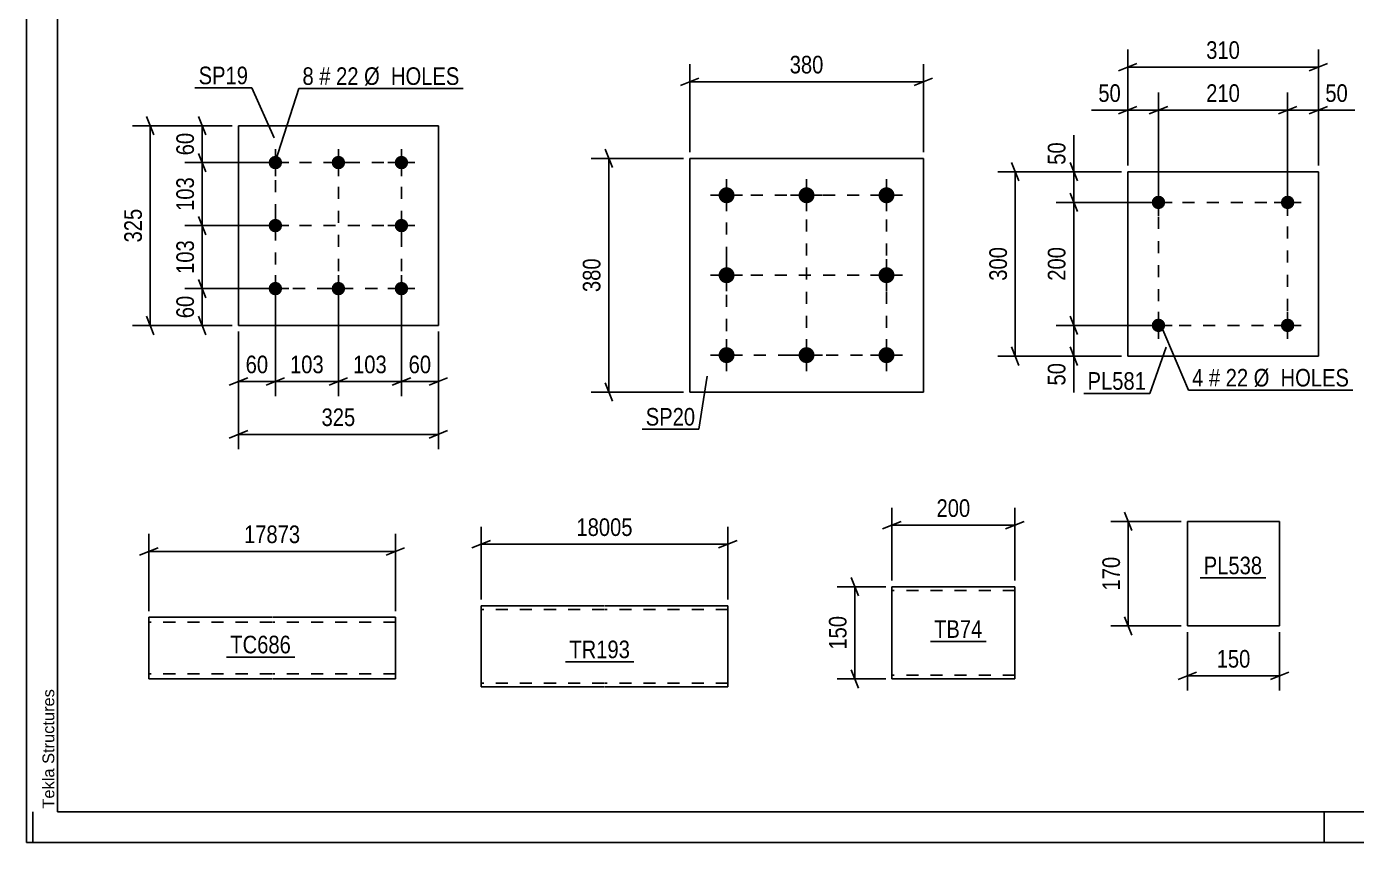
# Model space of a CAD drawing. Header units: millimetres. Extents: x 0 to 841, y 0 to 594.
# Drawn here: x 0 to 216.2, y 0 to 132.7 of the extents above; entities that cross this region are included whole.
import ezdxf

# ---------------------------------------------------------------- set-up
doc = ezdxf.new("R2010")
doc.units = ezdxf.units.MM
doc.linetypes.add('DXK_LINE_DOT2', pattern=[3.9198, 1.9599, -1.9599])
doc.styles.add('Arial', font='ARIAL.TTF', dxfattribs={"height": 0.2})
doc.styles.add('Arial Narrow', font='ARIALN.TTF', dxfattribs={"height": 0.2})

# ---------------------------------------------------------------- blocks, each defined once
blk = doc.blocks.new('Unknown-318884321-1135')
at = {"color": 5, "linetype": 'Continuous'}
for p, q in [((0, 594), (0, 0)), ((5, 589), (5, 5)), ((1, 0), (1, 5)), ((5, 5), (836, 5)), ((211, 0), (211, 5)), ((0, 0), (841, 0))]:
    blk.add_line(p, q, dxfattribs=at)
at = {"color": 174, "linetype": 'Continuous', "style": 'Arial'}
blk.add_text('Tekla Structures', height=1.9102, rotation=90, dxfattribs=at).set_placement((4.5, 5.5))
blk = doc.blocks.new('Part-318884321-6567 - 6563')
at = {"color": 2, "linetype": 'Continuous'}
for p, q in [((188.74, 52.21), (188.74, 35.21)), ((188.74, 52.21), (203.74, 52.21)), ((203.74, 52.21), (203.74, 35.21)), ((188.74, 35.21), (203.74, 35.21))]:
    blk.add_line(p, q, dxfattribs=at)
blk = doc.blocks.new('Bolt-318884321-6456 - 6422')
at = {"linetype": 'Continuous'}
for points in [[(40.45, 111.67, -1), (40.45, 109.47, -1)], [(50.7, 111.67, -1), (50.7, 109.47, -1)], [(60.95, 111.67, -1), (60.95, 109.47, -1)], [(40.45, 101.42, -1), (40.45, 99.22, -1)], [(60.95, 101.42, -1), (60.95, 99.22, -1)], [(40.45, 91.17, -1), (40.45, 88.97, -1)], [(50.7, 91.17, -1), (50.7, 88.97, -1)], [(60.95, 91.17, -1), (60.95, 88.97, -1)]]:
    blk.add_hatch(color=1, dxfattribs=at).paths.add_polyline_path(points)
at = {"color": 1, "linetype": 'Continuous'}
for p, q in [((40.45, 112.77), (40.45, 108.37)), ((50.7, 112.77), (50.7, 108.37)), ((60.95, 112.77), (60.95, 108.37)), ((38.25, 110.57), (42.65, 110.57)), ((48.5, 110.57), (52.9, 110.57)), ((58.75, 110.57), (63.15, 110.57)), ((40.45, 102.52), (40.45, 98.12)), ((60.95, 102.52), (60.95, 98.12)), ((38.25, 100.32), (42.65, 100.32)), ((58.75, 100.32), (63.15, 100.32)), ((40.45, 92.27), (40.45, 87.87)), ((50.7, 92.27), (50.7, 87.87)), ((60.95, 92.27), (60.95, 87.87)), ((38.25, 90.07), (42.65, 90.07)), ((48.5, 90.07), (52.9, 90.07)), ((58.75, 90.07), (63.15, 90.07))]:
    blk.add_line(p, q, dxfattribs=at)
blk = doc.blocks.new('Part-318884321-6461 - 6422')
at = {"color": 2, "linetype": 'Continuous'}
for p, q in [((34.45, 116.57), (34.45, 84.07)), ((34.45, 116.57), (66.95, 116.57)), ((66.95, 116.57), (66.95, 84.07)), ((34.45, 84.07), (66.95, 84.07))]:
    blk.add_line(p, q, dxfattribs=at)
blk = doc.blocks.new('Part-318884321-6599 - 6595')
at = {"color": 2, "linetype": 'Continuous'}
for p, q in [((160.69, 41.59), (140.69, 41.59)), ((140.69, 27.79), (140.69, 41.59)), ((160.69, 41.59), (160.69, 27.79)), ((140.69, 26.94), (140.69, 27.79)), ((140.69, 26.68), (140.69, 26.94)), ((140.69, 26.59), (140.69, 26.68)), ((140.69, 26.59), (160.69, 26.59)), ((160.69, 26.59), (160.69, 27.79))]:
    blk.add_line(p, q, dxfattribs=at)
at = {"color": 7, "linetype": 'DXK_LINE_DOT2'}
for p, q in [((160.69, 40.99), (140.69, 40.99)), ((140.69, 27.24), (140.69, 27.79)), ((140.69, 27.19), (140.69, 27.24)), ((140.69, 26.94), (140.69, 27.24)), ((160.69, 27.19), (140.69, 27.19)), ((160.69, 27.19), (160.69, 27.56)), ((160.69, 27.24), (160.69, 27.19))]:
    blk.add_line(p, q, dxfattribs=at)
blk = doc.blocks.new('Bolt-318884321-13638 - 6628')
at = {"linetype": 'Continuous'}
for points in [[(113.82, 106.55, -1), (113.82, 103.95, -1)], [(126.82, 106.55, -1), (126.82, 103.95, -1)], [(139.82, 106.55, -1), (139.82, 103.95, -1)], [(113.82, 93.55, -1), (113.82, 90.95, -1)], [(139.82, 93.55, -1), (139.82, 90.95, -1)], [(113.82, 80.55, -1), (113.82, 77.95, -1)], [(126.82, 80.55, -1), (126.82, 77.95, -1)], [(139.82, 80.55, -1), (139.82, 77.95, -1)]]:
    blk.add_hatch(color=1, dxfattribs=at).paths.add_polyline_path(points)
at = {"color": 1, "linetype": 'Continuous'}
for p, q in [((113.82, 107.85), (113.82, 102.65)), ((126.82, 107.85), (126.82, 102.65)), ((139.82, 107.85), (139.82, 102.65)), ((111.22, 105.25), (116.42, 105.25)), ((124.22, 105.25), (129.42, 105.25)), ((137.22, 105.25), (142.42, 105.25)), ((113.82, 94.85), (113.82, 89.65)), ((139.82, 94.85), (139.82, 89.65)), ((111.22, 92.25), (116.42, 92.25)), ((137.22, 92.25), (142.42, 92.25)), ((113.82, 81.85), (113.82, 76.65)), ((126.82, 81.85), (126.82, 76.65)), ((139.82, 81.85), (139.82, 76.65)), ((111.22, 79.25), (116.42, 79.25)), ((124.22, 79.25), (129.42, 79.25)), ((137.22, 79.25), (142.42, 79.25))]:
    blk.add_line(p, q, dxfattribs=at)
blk = doc.blocks.new('Part-318884321-6634 - 6628')
at = {"color": 2, "linetype": 'Continuous'}
for p, q in [((107.82, 73.25), (107.82, 111.25)), ((107.82, 111.25), (145.82, 111.25)), ((145.82, 111.25), (145.82, 73.25)), ((145.82, 73.25), (107.82, 73.25))]:
    blk.add_line(p, q, dxfattribs=at)
blk = doc.blocks.new('Part-318884321-6891 - 6887')
at = {"color": 2, "linetype": 'Continuous'}
for p, q in [((73.92, 37.29), (73.92, 38.49)), ((73.92, 38.49), (93.92, 38.49)), ((73.92, 37.29), (73.92, 26.03)), ((94.02, 38.49), (114.02, 38.49)), ((114.02, 38.49), (114.02, 38.4)), ((114.02, 38.4), (114.02, 37.29)), ((114.02, 37.29), (114.02, 25.29)), ((73.92, 25.39), (73.92, 26.03)), ((73.92, 25.29), (73.92, 25.39)), ((93.92, 25.29), (73.92, 25.29)), ((114.02, 25.29), (94.02, 25.29))]:
    blk.add_line(p, q, dxfattribs=at)
at = {"color": 7, "linetype": 'DXK_LINE_DOT2'}
for p, q in [((93.92, 37.89), (73.92, 37.89)), ((114.02, 37.89), (94.02, 37.89)), ((114.02, 38.14), (114.02, 37.29)), ((73.92, 26.03), (73.92, 25.65)), ((114.02, 25.94), (114.02, 26.03)), ((73.92, 25.89), (73.92, 25.94)), ((93.92, 25.89), (73.92, 25.89)), ((114.02, 25.89), (94.02, 25.89)), ((114.02, 25.89), (114.02, 25.94)), ((114.02, 25.89), (114.02, 25.94))]:
    blk.add_line(p, q, dxfattribs=at)
blk = doc.blocks.new('Part-318884321-2182 - 2178')
at = {"color": 2, "linetype": 'Continuous'}
for p, q in [((39.87, 36.63), (19.87, 36.63)), ((19.87, 36.63), (19.87, 28.23)), ((59.97, 36.63), (39.97, 36.63)), ((59.97, 26.63), (59.97, 36.63)), ((19.87, 27.1), (19.87, 28.23)), ((19.87, 26.63), (19.87, 27.1)), ((39.87, 26.63), (19.87, 26.63)), ((59.97, 26.63), (39.97, 26.63))]:
    blk.add_line(p, q, dxfattribs=at)
at = {"color": 7, "linetype": 'DXK_LINE_DOT2'}
for p, q in [((19.87, 36.51), (19.87, 35.03)), ((39.87, 35.83), (19.87, 35.83)), ((59.97, 35.83), (39.97, 35.83)), ((19.87, 27.49), (19.87, 28.23)), ((19.87, 27.43), (19.87, 27.49)), ((19.87, 27.43), (19.87, 27.49)), ((19.87, 27.1), (19.87, 27.49)), ((39.87, 27.43), (19.87, 27.43)), ((59.97, 27.43), (39.97, 27.43)), ((59.97, 27.43), (59.97, 27.49))]:
    blk.add_line(p, q, dxfattribs=at)
blk = doc.blocks.new('Part-318884321-1917 - 1901')
at = {"color": 2, "linetype": 'Continuous'}
for p, q in [((179.04, 109.09), (179.04, 79.09)), ((210.04, 109.09), (179.04, 109.09)), ((210.04, 79.09), (210.04, 109.09)), ((179.04, 79.09), (210.04, 79.09))]:
    blk.add_line(p, q, dxfattribs=at)
blk = doc.blocks.new('Bolt-318884321-1950 - 1901')
at = {"linetype": 'Continuous'}
for points in [[(185.14, 84.09, -1), (182.94, 84.09, -1)], [(206.14, 84.09, -1), (203.94, 84.09, -1)]]:
    blk.add_hatch(color=1, dxfattribs=at).paths.add_polyline_path(points)
at = {"color": 1, "linetype": 'Continuous'}
for p, q in [((184.04, 86.29), (184.04, 81.89)), ((205.04, 86.29), (205.04, 81.89)), ((181.84, 84.09), (186.24, 84.09)), ((202.84, 84.09), (207.24, 84.09))]:
    blk.add_line(p, q, dxfattribs=at)
blk = doc.blocks.new('Bolt-318884321-1955 - 1901')
at = {"linetype": 'Continuous'}
for points in [[(185.14, 104.09, -1), (182.94, 104.09, -1)], [(206.14, 104.09, -1), (203.94, 104.09, -1)]]:
    blk.add_hatch(color=1, dxfattribs=at).paths.add_polyline_path(points)
at = {"color": 1, "linetype": 'Continuous'}
for p, q in [((184.04, 106.29), (184.04, 101.89)), ((205.04, 106.29), (205.04, 101.89)), ((181.84, 104.09), (186.24, 104.09)), ((202.84, 104.09), (207.24, 104.09))]:
    blk.add_line(p, q, dxfattribs=at)
blk = doc.blocks.new('Rectangle-318884321-27527 - 6422')
at = {"color": 1, "linetype": 'DXK_LINE_DOT2'}
blk.add_lwpolyline([(40.45, 110.57), (60.95, 110.57), (60.95, 90.07), (40.45, 90.07), (40.45, 110.57)], close=True, dxfattribs=at)
blk = doc.blocks.new('Rectangle-318884321-2064 - 1901')
at = {"color": 1, "linetype": 'DXK_LINE_DOT2'}
blk.add_lwpolyline([(184.04, 104.09), (205.04, 104.09), (205.04, 84.09), (184.04, 84.09), (184.04, 104.09)], close=True, dxfattribs=at)
blk = doc.blocks.new('Line-318884321-27537 - 6422')
at = {"color": 1, "linetype": 'DXK_LINE_DOT2'}
blk.add_line((40.45, 100.32), (60.95, 100.32), dxfattribs=at)
blk = doc.blocks.new('Rectangle-318884321-27503 - 6628')
at = {"color": 1, "linetype": 'DXK_LINE_DOT2'}
blk.add_lwpolyline([(113.82, 105.25), (139.82, 105.25), (139.82, 79.25), (113.82, 79.25), (113.82, 105.25)], close=True, dxfattribs=at)
blk = doc.blocks.new('Line-318884321-27544 - 6422')
at = {"color": 1, "linetype": 'DXK_LINE_DOT2'}
blk.add_line((50.7, 110.57), (50.7, 90.07), dxfattribs=at)
blk = doc.blocks.new('Line-318884321-27513 - 6628')
at = {"color": 1, "linetype": 'DXK_LINE_DOT2'}
blk.add_line((126.82, 105.25), (126.82, 79.25), dxfattribs=at)
blk = doc.blocks.new('Line-318884321-27520 - 6628')
at = {"color": 1, "linetype": 'DXK_LINE_DOT2'}
blk.add_line((113.82, 92.25), (139.82, 92.25), dxfattribs=at)
blk = doc.blocks.new('StraightDimension-318884321-6569 - 6563')
at = {"color": 7, "linetype": 'Continuous'}
for p, q in [((187.74, 52.21), (176.28, 52.21)), ((179.73, 50.71), (178.53, 53.71)), ((179.13, 35.21), (179.13, 52.21)), ((187.74, 35.21), (176.28, 35.21)), ((178.53, 36.71), (179.73, 33.71))]:
    blk.add_line(p, q, dxfattribs=at)
at = {"color": 0}
blk.add_wipeout([(178.38, 47.06), (174.18, 47.06), (174.18, 40.37), (178.38, 40.37)], dxfattribs=at)
at = {"color": 3, "style": 'Arial Narrow'}
blk.add_text('170', height=2.863, rotation=90.0002, dxfattribs=at).set_placement((177.78, 40.97))
blk = doc.blocks.new('StraightDimension-318884321-6580 - 6563')
at = {"color": 7, "linetype": 'Continuous'}
for p, q in [((188.74, 34.21), (188.74, 24.68)), ((203.74, 34.21), (203.74, 24.68)), ((190.24, 27.68), (187.24, 26.48)), ((188.74, 27.08), (203.74, 27.08)), ((202.24, 26.48), (205.24, 27.68))]:
    blk.add_line(p, q, dxfattribs=at)
at = {"color": 0}
blk.add_wipeout([(199.58, 27.83), (199.58, 32.03), (192.9, 32.03), (192.9, 27.83)], dxfattribs=at)
at = {"color": 3, "style": 'Arial Narrow'}
blk.add_text('150', height=2.863, dxfattribs=at).set_placement((193.5, 28.43))
blk = doc.blocks.new('StraightDimension-318884321-6463 - 6422')
at = {"color": 7, "linetype": 'Continuous'}
for p, q in [((20.69, 115.07), (19.49, 118.07)), ((33.45, 116.57), (17.24, 116.57)), ((20.09, 84.07), (20.09, 116.57)), ((19.49, 85.57), (20.69, 82.57)), ((33.45, 84.07), (17.24, 84.07))]:
    blk.add_line(p, q, dxfattribs=at)
at = {"color": 0}
blk.add_wipeout([(19.34, 103.67), (15.14, 103.67), (15.14, 96.98), (19.34, 96.98)], dxfattribs=at)
at = {"color": 3, "style": 'Arial Narrow'}
blk.add_text('325', height=2.863, rotation=90.0002, dxfattribs=at).set_placement((18.74, 97.58))
blk = doc.blocks.new('StraightDimension-318884321-6520 - 6422')
at = {"color": 7, "linetype": 'Continuous'}
for p, q in [((27.96, 118.07), (29.16, 115.07)), ((33.45, 116.57), (25.71, 116.57)), ((28.56, 110.57), (28.56, 116.57)), ((39.45, 110.57), (25.71, 110.57)), ((29.16, 109.07), (27.96, 112.07))]:
    blk.add_line(p, q, dxfattribs=at)
at = {"color": 0}
blk.add_wipeout([(27.81, 116), (23.61, 116), (23.61, 111.15), (27.81, 111.15)], dxfattribs=at)
at = {"color": 3, "style": 'Arial Narrow'}
blk.add_text('60', height=2.863, rotation=90.0002, dxfattribs=at).set_placement((27.21, 111.75))
blk = doc.blocks.new('StraightDimension-318884321-6474 - 6422')
at = {"color": 7, "linetype": 'Continuous'}
for p, q in [((40.45, 89.07), (40.45, 72.56)), ((34.45, 83.07), (34.45, 72.56)), ((32.95, 74.36), (35.95, 75.56)), ((34.45, 74.96), (40.45, 74.96)), ((41.95, 75.56), (38.95, 74.36))]:
    blk.add_line(p, q, dxfattribs=at)
at = {"color": 0}
blk.add_wipeout([(39.88, 75.71), (39.88, 79.91), (35.02, 79.91), (35.02, 75.71)], dxfattribs=at)
at = {"color": 3, "style": 'Arial Narrow'}
blk.add_text('60', height=2.863, dxfattribs=at).set_placement((35.62, 76.31))
blk = doc.blocks.new('StraightDimension-318884321-6484 - 6422')
at = {"color": 7, "linetype": 'Continuous'}
for p, q in [((60.95, 89.07), (60.95, 72.56)), ((66.95, 83.07), (66.95, 72.56)), ((59.45, 74.36), (62.45, 75.56)), ((60.95, 74.96), (66.95, 74.96)), ((68.45, 75.56), (65.45, 74.36))]:
    blk.add_line(p, q, dxfattribs=at)
at = {"color": 0}
blk.add_wipeout([(66.38, 75.71), (66.38, 79.91), (61.52, 79.91), (61.52, 75.71)], dxfattribs=at)
at = {"color": 3, "style": 'Arial Narrow'}
blk.add_text('60', height=2.863, dxfattribs=at).set_placement((62.12, 76.31))
blk = doc.blocks.new('StraightDimension-318884321-6499 - 6422')
at = {"color": 7, "linetype": 'Continuous'}
for p, q in [((34.45, 83.07), (34.45, 63.97)), ((66.95, 83.07), (66.95, 63.97)), ((35.95, 66.97), (32.95, 65.77)), ((34.45, 66.37), (66.95, 66.37)), ((65.45, 65.77), (68.45, 66.97))]:
    blk.add_line(p, q, dxfattribs=at)
at = {"color": 0}
blk.add_wipeout([(54.04, 67.12), (54.04, 71.32), (47.36, 71.32), (47.36, 67.12)], dxfattribs=at)
at = {"color": 3, "style": 'Arial Narrow'}
blk.add_text('325', height=2.863, dxfattribs=at).set_placement((47.96, 67.72))
blk = doc.blocks.new('StraightDimension-318884321-6510 - 6422')
at = {"color": 7, "linetype": 'Continuous'}
for p, q in [((27.96, 91.57), (29.16, 88.57)), ((39.45, 90.07), (25.71, 90.07)), ((28.56, 84.07), (28.56, 90.07)), ((29.16, 82.57), (27.96, 85.57)), ((33.45, 84.07), (25.71, 84.07))]:
    blk.add_line(p, q, dxfattribs=at)
at = {"color": 0}
blk.add_wipeout([(27.81, 89.5), (23.61, 89.5), (23.61, 84.65), (27.81, 84.65)], dxfattribs=at)
at = {"color": 3, "style": 'Arial Narrow'}
blk.add_text('60', height=2.863, rotation=90.0002, dxfattribs=at).set_placement((27.21, 85.25))
blk = doc.blocks.new('StraightDimension-318884321-13822 - 6422')
at = {"color": 7, "linetype": 'Continuous'}
for p, q in [((40.45, 89.07), (40.45, 72.56)), ((50.7, 89.07), (50.7, 72.56)), ((38.95, 74.36), (41.95, 75.56)), ((40.45, 74.96), (50.7, 74.96)), ((52.2, 75.56), (49.2, 74.36))]:
    blk.add_line(p, q, dxfattribs=at)
at = {"color": 0}
blk.add_wipeout([(48.92, 75.71), (48.92, 79.91), (42.23, 79.91), (42.23, 75.71)], dxfattribs=at)
at = {"color": 3, "style": 'Arial Narrow'}
blk.add_text('103', height=2.863, dxfattribs=at).set_placement((42.83, 76.31))
blk = doc.blocks.new('StraightDimension-318884321-13824 - 6422')
at = {"color": 7, "linetype": 'Continuous'}
for p, q in [((50.7, 89.07), (50.7, 72.56)), ((60.95, 89.07), (60.95, 72.56)), ((49.2, 74.36), (52.2, 75.56)), ((50.7, 74.96), (60.95, 74.96)), ((62.45, 75.56), (59.45, 74.36))]:
    blk.add_line(p, q, dxfattribs=at)
at = {"color": 0}
blk.add_wipeout([(59.17, 75.71), (59.17, 79.91), (52.48, 79.91), (52.48, 75.71)], dxfattribs=at)
at = {"color": 3, "style": 'Arial Narrow'}
blk.add_text('103', height=2.863, dxfattribs=at).set_placement((53.08, 76.31))
blk = doc.blocks.new('StraightDimension-318884321-13844 - 6422')
at = {"color": 7, "linetype": 'Continuous'}
for p, q in [((27.96, 101.82), (29.16, 98.82)), ((39.45, 100.32), (25.71, 100.32)), ((28.56, 90.07), (28.56, 100.32)), ((29.16, 88.57), (27.96, 91.57)), ((39.45, 90.07), (25.71, 90.07))]:
    blk.add_line(p, q, dxfattribs=at)
at = {"color": 0}
blk.add_wipeout([(27.81, 98.54), (23.61, 98.54), (23.61, 91.86), (27.81, 91.86)], dxfattribs=at)
at = {"color": 3, "style": 'Arial Narrow'}
blk.add_text('103', height=2.863, rotation=90.0002, dxfattribs=at).set_placement((27.21, 92.46))
blk = doc.blocks.new('StraightDimension-318884321-13846 - 6422')
at = {"color": 7, "linetype": 'Continuous'}
for p, q in [((39.45, 110.57), (25.71, 110.57)), ((27.96, 112.07), (29.16, 109.07)), ((28.56, 100.32), (28.56, 110.57)), ((29.16, 98.82), (27.96, 101.82)), ((39.45, 100.32), (25.71, 100.32))]:
    blk.add_line(p, q, dxfattribs=at)
at = {"color": 0}
blk.add_wipeout([(27.81, 108.79), (23.61, 108.79), (23.61, 102.11), (27.81, 102.11)], dxfattribs=at)
at = {"color": 3, "style": 'Arial Narrow'}
blk.add_text('103', height=2.863, rotation=90.0002, dxfattribs=at).set_placement((27.21, 102.71))
blk = doc.blocks.new('StraightDimension-318884321-6613 - 6595')
at = {"color": 7, "linetype": 'Continuous'}
for p, q in [((139.69, 41.59), (131.82, 41.59)), ((135.27, 40.09), (134.07, 43.09)), ((134.67, 26.59), (134.67, 41.59)), ((139.69, 26.59), (131.82, 26.59)), ((134.07, 28.09), (135.27, 25.09))]:
    blk.add_line(p, q, dxfattribs=at)
at = {"color": 0}
blk.add_wipeout([(133.92, 37.43), (129.72, 37.43), (129.72, 30.75), (133.92, 30.75)], dxfattribs=at)
at = {"color": 3, "style": 'Arial Narrow'}
blk.add_text('150', height=2.863, rotation=90.0002, dxfattribs=at).set_placement((133.32, 31.35))
blk = doc.blocks.new('StraightDimension-318884321-6602 - 6595')
at = {"color": 7, "linetype": 'Continuous'}
for p, q in [((140.69, 42.59), (140.69, 54.44)), ((160.69, 42.59), (160.69, 54.44)), ((142.19, 52.19), (139.19, 50.99)), ((159.19, 50.99), (162.19, 52.19)), ((140.69, 51.59), (160.69, 51.59))]:
    blk.add_line(p, q, dxfattribs=at)
at = {"color": 0}
blk.add_wipeout([(154.03, 52.34), (154.03, 56.54), (147.35, 56.54), (147.35, 52.34)], dxfattribs=at)
at = {"color": 3, "style": 'Arial Narrow'}
blk.add_text('200', height=2.863, dxfattribs=at).set_placement((147.95, 52.94))
blk = doc.blocks.new('StraightDimension-318884321-6730 - 6628')
at = {"color": 7, "linetype": 'Continuous'}
for p, q in [((107.82, 112.25), (107.82, 126.57)), ((145.82, 112.25), (145.82, 126.57)), ((109.32, 124.32), (106.32, 123.12)), ((107.82, 123.72), (145.82, 123.72)), ((144.32, 123.12), (147.32, 124.32))]:
    blk.add_line(p, q, dxfattribs=at)
at = {"color": 0}
blk.add_wipeout([(130.16, 124.47), (130.16, 128.67), (123.48, 128.67), (123.48, 124.47)], dxfattribs=at)
at = {"color": 3, "style": 'Arial Narrow'}
blk.add_text('380', height=2.863, dxfattribs=at).set_placement((124.08, 125.07))
blk = doc.blocks.new('StraightDimension-318884321-6694 - 6628')
at = {"color": 7, "linetype": 'Continuous'}
for p, q in [((95.25, 109.75), (94.05, 112.75)), ((106.82, 111.25), (91.8, 111.25)), ((94.65, 73.25), (94.65, 111.25)), ((94.05, 74.75), (95.25, 71.75)), ((106.82, 73.25), (91.8, 73.25))]:
    blk.add_line(p, q, dxfattribs=at)
at = {"color": 0}
blk.add_wipeout([(93.9, 95.59), (89.7, 95.59), (89.7, 88.91), (93.9, 88.91)], dxfattribs=at)
at = {"color": 3, "style": 'Arial Narrow'}
blk.add_text('380', height=2.863, rotation=90.0002, dxfattribs=at).set_placement((93.3, 89.51))
blk = doc.blocks.new('StraightDimension-318884321-6894 - 6887')
at = {"color": 7, "linetype": 'Continuous'}
for p, q in [((73.92, 39.49), (73.92, 51.34)), ((114.02, 39.49), (114.02, 51.34)), ((75.42, 49.09), (72.42, 47.89)), ((73.92, 48.49), (114.02, 48.49)), ((112.52, 47.89), (115.52, 49.09))]:
    blk.add_line(p, q, dxfattribs=at)
at = {"color": 0}
blk.add_wipeout([(99.14, 49.24), (99.14, 53.44), (88.8, 53.44), (88.8, 49.24)], dxfattribs=at)
at = {"color": 3, "style": 'Arial Narrow'}
blk.add_text('18005', height=2.863, dxfattribs=at).set_placement((89.4, 49.84))
blk = doc.blocks.new('StraightDimension-318884321-2266 - 2178')
at = {"color": 7, "linetype": 'Continuous'}
for p, q in [((19.87, 37.63), (19.87, 50.18)), ((59.97, 37.63), (59.97, 50.18)), ((21.37, 47.93), (18.37, 46.73)), ((58.47, 46.73), (61.47, 47.93)), ((19.87, 47.33), (59.97, 47.33))]:
    blk.add_line(p, q, dxfattribs=at)
at = {"color": 0}
blk.add_wipeout([(45.09, 48.08), (45.09, 52.28), (34.75, 52.28), (34.75, 48.08)], dxfattribs=at)
at = {"color": 3, "style": 'Arial Narrow'}
blk.add_text('17873', height=2.863, dxfattribs=at).set_placement((35.35, 48.68))
blk = doc.blocks.new('StraightDimension-318884321-1957 - 1901')
at = {"color": 7, "linetype": 'Continuous'}
for p, q in [((205.04, 105.09), (205.04, 121.94)), ((210.04, 110.09), (210.04, 121.94)), ((203.54, 118.49), (206.54, 119.69)), ((205.04, 119.09), (210.04, 119.09)), ((211.54, 119.69), (208.54, 118.49))]:
    blk.add_line(p, q, dxfattribs=at)
at = {"color": 0}
blk.add_wipeout([(215.42, 119.84), (215.42, 124.04), (210.57, 124.04), (210.57, 119.84)], dxfattribs=at)
at = {"color": 7, "linetype": 'Continuous'}
blk.add_line((210.04, 119.09), (215.95, 119.09), dxfattribs=at)
blk.add_line((210.04, 119.09), (215.95, 119.09), dxfattribs=at)
at = {"color": 3, "style": 'Arial Narrow'}
blk.add_text('50', height=2.863, dxfattribs=at).set_placement((211.17, 120.44))
blk = doc.blocks.new('StraightDimension-318884321-1970 - 1901')
at = {"color": 7, "linetype": 'Continuous'}
for p, q in [((184.04, 105.09), (184.04, 121.94)), ((205.04, 105.09), (205.04, 121.94)), ((185.54, 119.69), (182.54, 118.49)), ((184.04, 119.09), (205.04, 119.09)), ((203.54, 118.49), (206.54, 119.69))]:
    blk.add_line(p, q, dxfattribs=at)
at = {"color": 0}
blk.add_wipeout([(197.88, 119.84), (197.88, 124.04), (191.2, 124.04), (191.2, 119.84)], dxfattribs=at)
at = {"color": 3, "style": 'Arial Narrow'}
blk.add_text('210', height=2.863, dxfattribs=at).set_placement((191.8, 120.44))
blk = doc.blocks.new('StraightDimension-318884321-1986 - 1901')
at = {"color": 7, "linetype": 'Continuous'}
for p, q in [((179.04, 110.09), (179.04, 121.94)), ((184.04, 105.09), (184.04, 121.94)), ((177.54, 118.49), (180.54, 119.69)), ((179.04, 119.09), (184.04, 119.09)), ((185.54, 119.69), (182.54, 118.49))]:
    blk.add_line(p, q, dxfattribs=at)
at = {"color": 0}
blk.add_wipeout([(178.52, 119.84), (178.52, 124.04), (173.66, 124.04), (173.66, 119.84)], dxfattribs=at)
at = {"color": 7, "linetype": 'Continuous'}
blk.add_line((179.04, 119.09), (173.14, 119.09), dxfattribs=at)
blk.add_line((179.04, 119.09), (173.14, 119.09), dxfattribs=at)
at = {"color": 3, "style": 'Arial Narrow'}
blk.add_text('50', height=2.863, dxfattribs=at).set_placement((174.26, 120.44))
blk = doc.blocks.new('StraightDimension-318884321-2000 - 1901')
at = {"color": 7, "linetype": 'Continuous'}
for p, q in [((169.66, 110.59), (170.86, 107.59)), ((178.04, 109.09), (167.41, 109.09)), ((170.26, 104.09), (170.26, 109.09)), ((183.04, 104.09), (167.41, 104.09)), ((170.86, 102.59), (169.66, 105.59))]:
    blk.add_line(p, q, dxfattribs=at)
at = {"color": 0}
blk.add_wipeout([(169.51, 114.47), (165.31, 114.47), (165.31, 109.61), (169.51, 109.61)], dxfattribs=at)
at = {"color": 7, "linetype": 'Continuous'}
blk.add_line((170.26, 109.09), (170.26, 115), dxfattribs=at)
blk.add_line((170.26, 109.09), (170.26, 115), dxfattribs=at)
at = {"color": 3, "style": 'Arial Narrow'}
blk.add_text('50', height=2.863, rotation=90.0002, dxfattribs=at).set_placement((168.91, 110.21))
blk = doc.blocks.new('StraightDimension-318884321-2013 - 1901')
at = {"color": 7, "linetype": 'Continuous'}
for p, q in [((183.04, 104.09), (167.41, 104.09)), ((170.86, 102.59), (169.66, 105.59)), ((170.26, 84.09), (170.26, 104.09)), ((169.66, 85.59), (170.86, 82.59)), ((183.04, 84.09), (167.41, 84.09))]:
    blk.add_line(p, q, dxfattribs=at)
at = {"color": 0}
blk.add_wipeout([(169.51, 97.43), (165.31, 97.43), (165.31, 90.75), (169.51, 90.75)], dxfattribs=at)
at = {"color": 3, "style": 'Arial Narrow'}
blk.add_text('200', height=2.863, rotation=90.0002, dxfattribs=at).set_placement((168.91, 91.35))
blk = doc.blocks.new('StraightDimension-318884321-2029 - 1901')
at = {"color": 7, "linetype": 'Continuous'}
for p, q in [((169.66, 85.59), (170.86, 82.59)), ((183.04, 84.09), (167.41, 84.09)), ((170.26, 79.09), (170.26, 84.09)), ((170.86, 77.59), (169.66, 80.59)), ((178.04, 79.09), (167.41, 79.09))]:
    blk.add_line(p, q, dxfattribs=at)
at = {"color": 0}
blk.add_wipeout([(169.51, 78.56), (165.31, 78.56), (165.31, 73.71), (169.51, 73.71)], dxfattribs=at)
at = {"color": 7, "linetype": 'Continuous'}
blk.add_line((170.26, 79.09), (170.26, 73.18), dxfattribs=at)
blk.add_line((170.26, 79.09), (170.26, 73.18), dxfattribs=at)
at = {"color": 3, "style": 'Arial Narrow'}
blk.add_text('50', height=2.863, rotation=90.0002, dxfattribs=at).set_placement((168.91, 74.31))
blk = doc.blocks.new('StraightDimension-318884321-2043 - 1901')
at = {"color": 7, "linetype": 'Continuous'}
for p, q in [((161.35, 107.59), (160.15, 110.59)), ((178.04, 109.09), (157.9, 109.09)), ((160.75, 79.09), (160.75, 109.09)), ((160.15, 80.59), (161.35, 77.59)), ((178.04, 79.09), (157.9, 79.09))]:
    blk.add_line(p, q, dxfattribs=at)
at = {"color": 0}
blk.add_wipeout([(160, 97.43), (155.8, 97.43), (155.8, 90.75), (160, 90.75)], dxfattribs=at)
at = {"color": 3, "style": 'Arial Narrow'}
blk.add_text('300', height=2.863, rotation=90.0002, dxfattribs=at).set_placement((159.4, 91.35))
blk = doc.blocks.new('StraightDimension-318884321-2054 - 1901')
at = {"color": 7, "linetype": 'Continuous'}
for p, q in [((179.04, 110.09), (179.04, 128.94)), ((210.04, 110.09), (210.04, 128.94)), ((180.54, 126.69), (177.54, 125.49)), ((179.04, 126.09), (210.04, 126.09)), ((208.54, 125.49), (211.54, 126.69))]:
    blk.add_line(p, q, dxfattribs=at)
at = {"color": 0}
blk.add_wipeout([(197.88, 126.84), (197.88, 131.04), (191.2, 131.04), (191.2, 126.84)], dxfattribs=at)
at = {"color": 3, "style": 'Arial Narrow'}
blk.add_text('310', height=2.863, dxfattribs=at).set_placement((191.8, 127.44))
blk = doc.blocks.new('Mark-318884321-6565 - 6563')
at = {"color": 0}
blk.add_wipeout([(200.9, 43.61), (200.9, 46.61), (191.4, 46.61), (191.4, 43.61)], dxfattribs=at)
blk.add_wipeout([(200.9, 43.61), (200.9, 46.61), (191.4, 46.61), (191.4, 43.61)], dxfattribs=at)
at = {"color": 30, "linetype": 'Continuous'}
blk.add_line((190.8, 43.01), (201.5, 43.01), dxfattribs=at)
at = {"color": 3, "style": 'Arial Narrow'}
blk.add_text('PL538', height=2.863, dxfattribs=at).set_placement((191.4, 43.61))
blk = doc.blocks.new('Mark-318884321-6452 - 6422')
at = {"color": 0}
blk.add_wipeout([(46.69, 123.2), (46.69, 126.2), (44.86, 126.2), (44.86, 123.2)], dxfattribs=at)
blk.add_wipeout([(46.69, 123.2), (46.69, 126.2), (44.86, 126.2), (44.86, 123.2)], dxfattribs=at)
at = {"color": 7, "linetype": 'Continuous'}
blk.add_line((40.41, 110.61), (44.26, 122.6), dxfattribs=at)
at = {"color": 0}
blk.add_wipeout([(49.42, 123.2), (49.42, 126.2), (47.59, 126.2), (47.59, 123.2)], dxfattribs=at)
blk.add_wipeout([(49.42, 123.2), (49.42, 126.2), (47.59, 126.2), (47.59, 123.2)], dxfattribs=at)
at = {"color": 3, "style": 'Arial Narrow'}
blk.add_text('8', height=2.86, dxfattribs=at).set_placement((44.86, 123.2))
at = {"color": 0}
blk.add_wipeout([(53.97, 123.2), (53.97, 126.2), (50.32, 126.2), (50.32, 123.2)], dxfattribs=at)
blk.add_wipeout([(53.97, 123.2), (53.97, 126.2), (50.32, 126.2), (50.32, 123.2)], dxfattribs=at)
at = {"color": 3, "style": 'Arial Narrow'}
blk.add_text('#', height=2.86, dxfattribs=at).set_placement((47.59, 123.2))
at = {"color": 0}
blk.add_wipeout([(70.4, 123.2), (70.4, 126.2), (54.87, 126.2), (54.87, 123.2)], dxfattribs=at)
blk.add_wipeout([(70.4, 123.2), (70.4, 126.2), (54.87, 126.2), (54.87, 123.2)], dxfattribs=at)
at = {"color": 7, "linetype": 'Continuous'}
blk.add_line((44.26, 122.6), (71, 122.6), dxfattribs=at)
at = {"color": 3, "style": 'Arial Narrow'}
for s, p in [('22', (50.32, 123.2)), ('Ø  HOLES', (54.87, 123.2))]:
    blk.add_text(s, height=2.863, dxfattribs=at).set_placement(p)
blk = doc.blocks.new('Mark-318884321-6457 - 6422')
at = {"color": 0}
blk.add_wipeout([(36.01, 123.31), (36.01, 126.31), (27.97, 126.31), (27.97, 123.31)], dxfattribs=at)
blk.add_wipeout([(36.01, 123.31), (36.01, 126.31), (27.97, 126.31), (27.97, 123.31)], dxfattribs=at)
at = {"color": 30, "linetype": 'Continuous'}
for p in [(27.37, 122.71), (40.25, 114.59)]:
    blk.add_line(p, (36.61, 122.71), dxfattribs=at)
at = {"color": 3, "style": 'Arial Narrow'}
blk.add_text('SP19', height=2.863, dxfattribs=at).set_placement((27.97, 123.31))
blk = doc.blocks.new('Mark-318884321-6597 - 6595')
at = {"color": 0}
blk.add_wipeout([(155.41, 33.27), (155.41, 36.27), (147.55, 36.27), (147.55, 33.27)], dxfattribs=at)
blk.add_wipeout([(155.41, 33.27), (155.41, 36.27), (147.55, 36.27), (147.55, 33.27)], dxfattribs=at)
at = {"color": 30, "linetype": 'Continuous'}
blk.add_line((146.95, 32.67), (156.01, 32.67), dxfattribs=at)
at = {"color": 3, "style": 'Arial Narrow'}
blk.add_text('TB74', height=2.863, dxfattribs=at).set_placement((147.55, 33.27))
blk = doc.blocks.new('Mark-318884321-6630 - 6628')
at = {"color": 0}
blk.add_wipeout([(108.71, 67.79), (108.71, 70.79), (100.67, 70.79), (100.67, 67.79)], dxfattribs=at)
blk.add_wipeout([(108.71, 67.79), (108.71, 70.79), (100.67, 70.79), (100.67, 67.79)], dxfattribs=at)
at = {"color": 30, "linetype": 'Continuous'}
for p in [(110.65, 75.81), (100.07, 67.19)]:
    blk.add_line(p, (109.31, 67.19), dxfattribs=at)
at = {"color": 3, "style": 'Arial Narrow'}
blk.add_text('SP20', height=2.863, dxfattribs=at).set_placement((100.67, 67.79))
blk = doc.blocks.new('Mark-318884321-6889 - 6887')
at = {"color": 0}
blk.add_wipeout([(98.11, 29.96), (98.11, 32.96), (88.25, 32.96), (88.25, 29.96)], dxfattribs=at)
blk.add_wipeout([(98.11, 29.96), (98.11, 32.96), (88.25, 32.96), (88.25, 29.96)], dxfattribs=at)
at = {"color": 30, "linetype": 'Continuous'}
blk.add_line((87.65, 29.36), (98.71, 29.36), dxfattribs=at)
at = {"color": 3, "style": 'Arial Narrow'}
blk.add_text('TR193', height=2.863, dxfattribs=at).set_placement((88.25, 29.96))
blk = doc.blocks.new('Mark-318884321-2180 - 2178')
at = {"color": 0}
blk.add_wipeout([(42.99, 30.75), (42.99, 33.75), (33.12, 33.75), (33.12, 30.75)], dxfattribs=at)
blk.add_wipeout([(42.99, 30.75), (42.99, 33.75), (33.12, 33.75), (33.12, 30.75)], dxfattribs=at)
at = {"color": 30, "linetype": 'Continuous'}
blk.add_line((32.52, 30.15), (43.59, 30.15), dxfattribs=at)
at = {"color": 3, "style": 'Arial Narrow'}
blk.add_text('TC686', height=2.863, dxfattribs=at).set_placement((33.12, 30.75))
blk = doc.blocks.new('Mark-318884321-1913 - 1901')
at = {"color": 0}
blk.add_wipeout([(182.02, 73.62), (182.02, 76.62), (172.51, 76.62), (172.51, 73.62)], dxfattribs=at)
blk.add_wipeout([(182.02, 73.62), (182.02, 76.62), (172.51, 76.62), (172.51, 73.62)], dxfattribs=at)
at = {"color": 30, "linetype": 'Continuous'}
for p in [(185.31, 80.53), (171.91, 73.02)]:
    blk.add_line(p, (182.62, 73.02), dxfattribs=at)
at = {"color": 3, "style": 'Arial Narrow'}
blk.add_text('PL581', height=2.863, dxfattribs=at).set_placement((172.51, 73.62))
blk = doc.blocks.new('MarkSet-318884321-2111 - 1901')
at = {"color": 0}
blk.add_wipeout([(191.34, 74.15), (191.34, 77.15), (189.51, 77.15), (189.51, 74.15)], dxfattribs=at)
blk.add_wipeout([(191.34, 74.15), (191.34, 77.15), (189.51, 77.15), (189.51, 74.15)], dxfattribs=at)
at = {"color": 7, "linetype": 'Continuous'}
blk.add_line((184.32, 84.37), (188.91, 73.55), dxfattribs=at)
at = {"color": 0}
blk.add_wipeout([(194.07, 74.15), (194.07, 77.15), (192.24, 77.15), (192.24, 74.15)], dxfattribs=at)
blk.add_wipeout([(194.07, 74.15), (194.07, 77.15), (192.24, 77.15), (192.24, 74.15)], dxfattribs=at)
at = {"color": 3, "style": 'Arial Narrow'}
blk.add_text('4', height=2.86, dxfattribs=at).set_placement((189.51, 74.15))
at = {"color": 0}
blk.add_wipeout([(198.62, 74.15), (198.62, 77.15), (194.97, 77.15), (194.97, 74.15)], dxfattribs=at)
blk.add_wipeout([(198.62, 74.15), (198.62, 77.15), (194.97, 77.15), (194.97, 74.15)], dxfattribs=at)
at = {"color": 3, "style": 'Arial Narrow'}
blk.add_text('#', height=2.86, dxfattribs=at).set_placement((192.24, 74.15))
at = {"color": 0}
blk.add_wipeout([(215.05, 74.15), (215.05, 77.15), (199.52, 77.15), (199.52, 74.15)], dxfattribs=at)
blk.add_wipeout([(215.05, 74.15), (215.05, 77.15), (199.52, 77.15), (199.52, 74.15)], dxfattribs=at)
at = {"color": 7, "linetype": 'Continuous'}
blk.add_line((188.91, 73.55), (215.65, 73.55), dxfattribs=at)
at = {"color": 3, "style": 'Arial Narrow'}
for s, p in [('22', (194.97, 74.15)), ('Ø  HOLES', (199.52, 74.15))]:
    blk.add_text(s, height=2.863, dxfattribs=at).set_placement(p)

msp = doc.modelspace()

# ---------------------------------------------------------------- block references
for name in ['Unknown-318884321-1135', 'Part-318884321-6461 - 6422', 'Bolt-318884321-6456 - 6422', 'Rectangle-318884321-27527 - 6422', 'Line-318884321-27544 - 6422', 'Part-318884321-6634 - 6628', 'Part-318884321-1917 - 1901', 'Bolt-318884321-13638 - 6628', 'Bolt-318884321-1955 - 1901', 'Rectangle-318884321-27503 - 6628', 'Line-318884321-27513 - 6628', 'Rectangle-318884321-2064 - 1901', 'Line-318884321-27537 - 6422', 'Line-318884321-27520 - 6628', 'Bolt-318884321-1950 - 1901', 'Part-318884321-6567 - 6563', 'Part-318884321-6599 - 6595', 'Part-318884321-6891 - 6887', 'Part-318884321-2182 - 2178']:
    msp.add_blockref(name, (0, 0))

# ---------------------------------------------------------------- next in the draw order: block references
for name in ['StraightDimension-318884321-6730 - 6628', 'StraightDimension-318884321-1957 - 1901', 'StraightDimension-318884321-6463 - 6422', 'StraightDimension-318884321-6484 - 6422', 'StraightDimension-318884321-2266 - 2178', 'StraightDimension-318884321-6894 - 6887', 'StraightDimension-318884321-6569 - 6563', 'Mark-318884321-6565 - 6563', 'StraightDimension-318884321-6613 - 6595', 'Mark-318884321-6597 - 6595', 'Mark-318884321-2180 - 2178', 'Mark-318884321-6889 - 6887']:
    msp.add_blockref(name, (0, 0))

# ---------------------------------------------------------------- next in the draw order: block references
for name in ['StraightDimension-318884321-1970 - 1901', 'StraightDimension-318884321-6520 - 6422', 'StraightDimension-318884321-6694 - 6628', 'StraightDimension-318884321-6474 - 6422', 'StraightDimension-318884321-6602 - 6595', 'StraightDimension-318884321-6580 - 6563']:
    msp.add_blockref(name, (0, 0))

# ---------------------------------------------------------------- next in the draw order: block references
for name in ['StraightDimension-318884321-1986 - 1901', 'StraightDimension-318884321-6499 - 6422', 'Mark-318884321-6630 - 6628']:
    msp.add_blockref(name, (0, 0))

# ---------------------------------------------------------------- next in the draw order: block references
for name in ['StraightDimension-318884321-2000 - 1901', 'StraightDimension-318884321-6510 - 6422']:
    msp.add_blockref(name, (0, 0))

# ---------------------------------------------------------------- next in the draw order: block references
for name in ['StraightDimension-318884321-2013 - 1901', 'StraightDimension-318884321-13822 - 6422']:
    msp.add_blockref(name, (0, 0))

# ---------------------------------------------------------------- next in the draw order: block references
for name in ['StraightDimension-318884321-13844 - 6422', 'StraightDimension-318884321-13824 - 6422', 'StraightDimension-318884321-2029 - 1901']:
    msp.add_blockref(name, (0, 0))

# ---------------------------------------------------------------- next in the draw order: block references
for name in ['StraightDimension-318884321-13846 - 6422', 'StraightDimension-318884321-2043 - 1901']:
    msp.add_blockref(name, (0, 0))

# ---------------------------------------------------------------- next in the draw order: block references
for name in ['StraightDimension-318884321-2054 - 1901', 'Mark-318884321-6452 - 6422', 'Mark-318884321-1913 - 1901']:
    msp.add_blockref(name, (0, 0))

# ---------------------------------------------------------------- next in the draw order: block references
for name in ['Mark-318884321-6457 - 6422', 'MarkSet-318884321-2111 - 1901']:
    msp.add_blockref(name, (0, 0))

doc.saveas('drawing.dxf')
